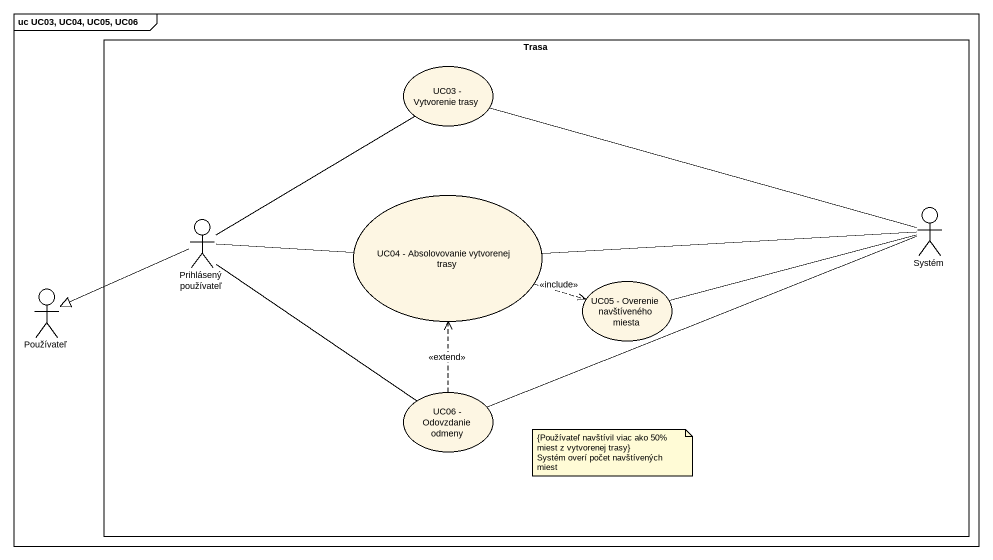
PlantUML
@startuml
mainframe uc UC03, UC04, UC05, UC06
rectangle Trasa {
  usecase "UC03 - Vytvorenie trasy" as UC03_Vytvorenie_trasy
  usecase "UC04 - Absolovovanie vytvorenej trasy" as UC04_Absolovovanie
  actor Systém
  actor "Prihlásený používateľ" as Prihlásený_používateľ
  usecase "UC05 - Overenie navštíveného miesta" as UC05_Overenie_navštíveného
  usecase "UC06 - Odovzdanie odmeny" as UC06_Odovzdanie_odmeny
}
actor Používateľ
UC03_Vytvorenie_trasy -right- Systém
UC04_Absolovovanie -right- Systém
UC04_Absolovovanie .right.> UC05_Overenie_navštíveného : <<include>>
Prihlásený_používateľ -up- UC03_Vytvorenie_trasy
Prihlásený_používateľ -right- UC04_Absolovovanie
Prihlásený_používateľ -left-|> Používateľ
Prihlásený_používateľ -- UC06_Odovzdanie_odmeny
UC05_Overenie_navštíveného -right- Systém
UC06_Odovzdanie_odmeny .up.> UC04_Absolovovanie : <<extend>>
UC06_Odovzdanie_odmeny -right- Systém
note as N1
  {Používateľ navštívil viac ako 50% miest z vytvorenej trasy}
  Systém overí počet navštívených miest
end note
@enduml
